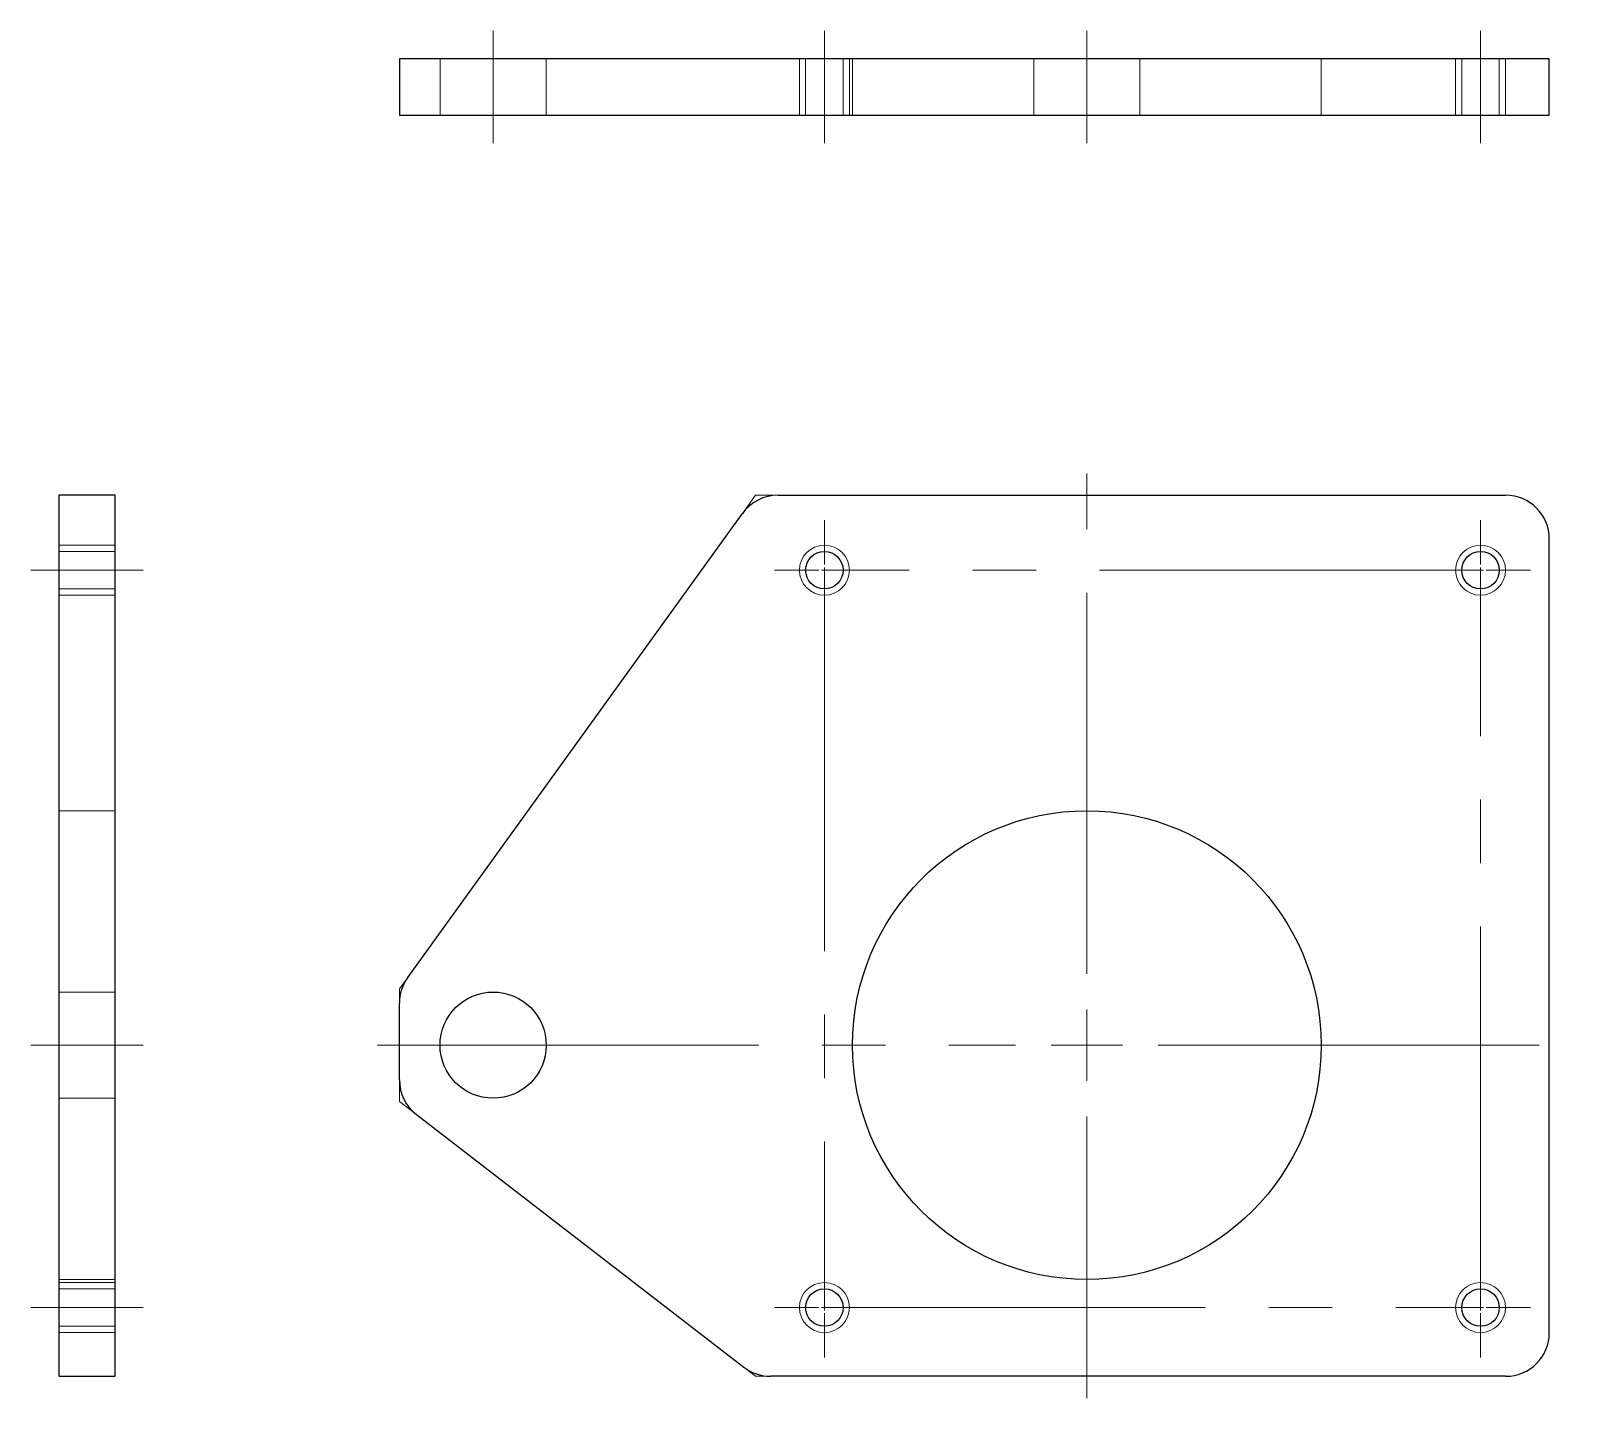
# Model space of a CAD drawing. Header units: millimetres. Extents: x 0 to 49006, y -7876 to 6995.
# Drawn here: x 14598.5 to 14844.9, y 5081.6 to 5300.5 of the extents above; entities that cross this region are included whole.
import ezdxf

# ---------------------------------------------------------------- set-up
doc = ezdxf.new("R2010")
doc.units = ezdxf.units.MM
doc.header["$LTSCALE"] = 3.2
doc.linetypes.add('CENTER2', pattern=[28.575, 19.05, -3.175, 3.175, -3.175])
doc.linetypes.add('HIDDEN2', pattern=[4.7625, 3.175, -1.5875])
for name, color, linetype, lineweight in [('02_細線', 5, 'Continuous', 13), ('03_かくれ線', 6, 'HIDDEN2', 13), ('04_中心線', 1, 'CENTER2', 9)]:
    doc.layers.add(name, color=color, linetype=linetype, lineweight=lineweight)
doc.layers.add('10_補助線', color=8, linetype='Continuous', lineweight=13, plot=False)

# ---------------------------------------------------------------- blocks, each defined once
blk = doc.blocks.new('*U1930')
at = {"layer": '04_中心線', "color": 0, "linetype": 'CENTER2', "transparency": 16777216}
for p, q in [((0, 11.43), (0, 91.5)), ((-113.5, 0), (-11.43, 0)), ((11.43, 0), (77.5, 0)), ((0, -56.5), (0, -11.43))]:
    blk.add_line(p, q, dxfattribs=at)
at = {"layer": '04_中心線', "color": 0, "linetype": 'Continuous', "transparency": 16777216}
for p, q in [((0, -5.71), (0, 5.71)), ((-5.71, 0), (5.71, 0))]:
    blk.add_line(p, q, dxfattribs=at)
blk = doc.blocks.new('*U1931')
at = {"layer": '04_中心線', "color": 0, "linetype": 'CENTER2', "transparency": 16777216}
for p, q in [((0, 0.9), (0, 8)), ((-8, 0), (-0.9, 0)), ((0.9, 0), (8, 0)), ((0, -8), (0, -0.9))]:
    blk.add_line(p, q, dxfattribs=at)
at = {"layer": '04_中心線', "color": 0, "linetype": 'Continuous', "transparency": 16777216}
for p, q in [((-0.45, 0), (0.45, 0)), ((0, -0.45), (0, 0.45))]:
    blk.add_line(p, q, dxfattribs=at)
blk = doc.blocks.new('*U1932')
at = {"layer": '04_中心線', "color": 0, "linetype": 'CENTER2', "transparency": 16777216}
for p, q in [((0, 0.9), (0, 8)), ((-8, 0), (-0.9, 0)), ((0.9, 0), (8, 0)), ((0, -8), (0, -0.9))]:
    blk.add_line(p, q, dxfattribs=at)
at = {"layer": '04_中心線', "color": 0, "linetype": 'Continuous', "transparency": 16777216}
for p, q in [((-0.45, 0), (0.45, 0)), ((0, -0.45), (0, 0.45))]:
    blk.add_line(p, q, dxfattribs=at)
blk = doc.blocks.new('*U1928')
at = {"layer": '04_中心線', "color": 0, "linetype": 'CENTER2', "transparency": 16777216}
for p, q in [((0, 0.9), (0, 8)), ((-8, 0), (-0.9, 0)), ((0.9, 0), (8, 0)), ((0, -8), (0, -0.9))]:
    blk.add_line(p, q, dxfattribs=at)
at = {"layer": '04_中心線', "color": 0, "linetype": 'Continuous', "transparency": 16777216}
for p, q in [((-0.45, 0), (0.45, 0)), ((0, -0.45), (0, 0.45))]:
    blk.add_line(p, q, dxfattribs=at)
blk = doc.blocks.new('*U1929')
at = {"layer": '04_中心線', "color": 0, "linetype": 'CENTER2', "transparency": 16777216}
for p, q in [((0, 0.9), (0, 8)), ((-8, 0), (-0.9, 0)), ((0.9, 0), (8, 0)), ((0, -8), (0, -0.9))]:
    blk.add_line(p, q, dxfattribs=at)
at = {"layer": '04_中心線', "color": 0, "linetype": 'Continuous', "transparency": 16777216}
for p, q in [((-0.45, 0), (0.45, 0)), ((0, -0.45), (0, 0.45))]:
    blk.add_line(p, q, dxfattribs=at)

msp = doc.modelspace()

# ---------------------------------------------------------------- linework, layer by layer
for p, q in [((14718.02, 5226.138), (14834.438, 5226.138)), ((14658.762, 5148.972), (14712.343, 5223.234)), ((14841.438, 5092.138), (14841.438, 5219.138)), ((14657.438, 5132.577), (14657.438, 5144.876)), ((14660.161, 5127.036), (14712.548, 5086.597)), ((14834.438, 5085.138), (14716.826, 5085.138))]:
    msp.add_line(p, q)
for points in [[(14657.438, 5286.955), (14841.438, 5286.955), (14841.438, 5295.955), (14657.438, 5295.955)], [(14602.958, 5085.138), (14611.958, 5085.138), (14611.958, 5226.138), (14602.958, 5226.138)]]:
    msp.add_lwpolyline(points, close=True)
for centre, radius in [((14725.438, 5214.138), 3), ((14830.438, 5214.138), 3), ((14767.438, 5138.138), 37.5), ((14672.438, 5138.138), 8.5), ((14725.438, 5096.138), 3), ((14830.438, 5096.138), 3)]:
    msp.add_circle(centre, radius)
for centre, start, end in [((14718.02, 5219.138), 90, 144.18883), ((14834.438, 5219.138), 0, 90), ((14664.438, 5144.876), 144.18883, 180), ((14664.438, 5132.577), 180, 232.33438), ((14834.438, 5092.138), 270, 0), ((14716.826, 5092.138), 232.33438, 270)]:
    msp.add_arc(centre, 7, start, end)
at = {"layer": '02_細線'}
for centre in [(14725.438, 5214.138), (14830.438, 5214.138), (14725.438, 5096.138), (14830.438, 5096.138)]:
    msp.add_circle(centre, 4, dxfattribs=at)
at = {"layer": '03_かくれ線'}
for p, q in [((14663.938, 5295.955), (14663.938, 5286.955)), ((14680.938, 5295.955), (14680.938, 5286.955)), ((14721.438, 5295.955), (14721.438, 5286.955)), ((14722.438, 5295.955), (14722.438, 5286.955)), ((14728.438, 5295.955), (14728.438, 5286.955)), ((14729.438, 5295.955), (14729.438, 5286.955)), ((14729.938, 5295.955), (14729.938, 5286.955)), ((14758.938, 5295.955), (14758.938, 5286.955)), ((14775.938, 5295.955), (14775.938, 5286.955)), ((14804.938, 5295.955), (14804.938, 5286.955)), ((14826.438, 5295.955), (14826.438, 5286.955)), ((14827.438, 5295.955), (14827.438, 5286.955)), ((14833.438, 5295.955), (14833.438, 5286.955)), ((14834.438, 5295.955), (14834.438, 5286.955)), ((14602.958, 5218.138), (14611.958, 5218.138)), ((14602.958, 5217.138), (14611.958, 5217.138)), ((14602.958, 5211.138), (14611.958, 5211.138)), ((14602.958, 5210.138), (14611.958, 5210.138)), ((14602.958, 5175.638), (14611.958, 5175.638)), ((14602.958, 5146.638), (14611.958, 5146.638)), ((14602.958, 5129.638), (14611.958, 5129.638)), ((14602.958, 5100.638), (14611.958, 5100.638)), ((14602.958, 5100.138), (14611.958, 5100.138)), ((14602.958, 5099.138), (14611.958, 5099.138)), ((14602.958, 5093.138), (14611.958, 5093.138)), ((14602.958, 5092.138), (14611.958, 5092.138))]:
    msp.add_line(p, q, dxfattribs=at)
at = {"layer": '04_中心線'}
for p, q in [((14672.438, 5300.455), (14672.438, 5282.455)), ((14725.438, 5300.455), (14725.438, 5282.455)), ((14767.438, 5300.455), (14767.438, 5282.455)), ((14830.438, 5300.455), (14830.438, 5282.455)), ((14598.458, 5214.138), (14616.458, 5214.138)), ((14598.458, 5138.138), (14616.458, 5138.138)), ((14598.458, 5096.138), (14616.458, 5096.138))]:
    msp.add_line(p, q, dxfattribs=at)
msp.add_lwpolyline([(14725.438, 5096.138), (14830.438, 5096.138), (14830.438, 5214.138), (14725.438, 5214.138)], close=True, dxfattribs=at)
at = {"layer": '10_補助線'}
for points in [[(14712.343, 5223.234), (14714.438, 5226.138), (14718.02, 5226.138)], [(14657.438, 5144.876), (14657.438, 5147.138), (14658.762, 5148.972)], [(14657.438, 5132.577), (14657.438, 5129.138), (14660.161, 5127.036)], [(14712.548, 5086.597), (14714.438, 5085.138), (14716.826, 5085.138)]]:
    msp.add_lwpolyline(points, dxfattribs=at)

# ---------------------------------------------------------------- block references
at = {"layer": '04_中心線', "linetype": 'CENTER2'}
for name, p in [('*U1930', (14767.438, 5138.138)), ('*U1931', (14725.438, 5214.138)), ('*U1932', (14830.438, 5214.138)), ('*U1928', (14725.438, 5096.138)), ('*U1929', (14830.438, 5096.138))]:
    msp.add_blockref(name, p, dxfattribs=at)

doc.saveas('drawing.dxf')
